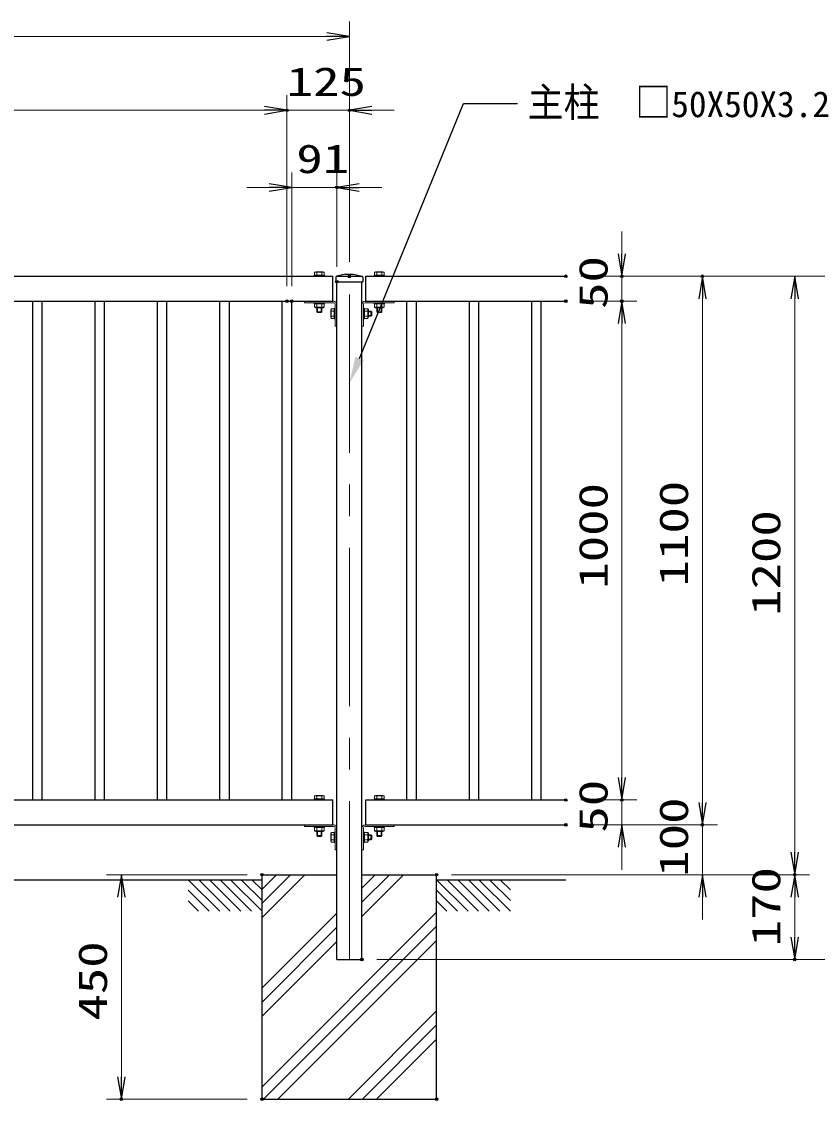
# Model space of a CAD drawing. Units: millimetres, scale not verified. Extents: x -4200 to 4200, y -2970 to 2970.
# Drawn here: x -1793 to -198, y -931 to 1232 of the extents above; entities that cross this region are included whole.
import ezdxf
from ezdxf.enums import TextEntityAlignment as Align

# ---------------------------------------------------------------- set-up
doc = ezdxf.new("R2010")
doc.units = ezdxf.units.MM
doc.header["$LTSCALE"] = 10
doc.header["$PDMODE"] = 32
doc.header["$PDSIZE"] = 5
doc.linetypes.add('USER2', pattern=[1.125, 0.75, -0.125, 0.125, -0.125])
doc.linetypes.add('USER3', pattern=[50.8, 31.75, -6.35, 6.35, -6.35])
for name, color, linetype, lineweight in [('0-0_D-STR3', 3, 'Continuous', 13), ('0-1_D-STR-TXT', 7, 'Continuous', 25), ('0-4_D-STR1', 1, 'Continuous', 25), ('0-5_D-BMK', 2, 'USER2', 13), ('0-6_D-STR-DIM', 7, 'Continuous', 13), ('0-7_0', 7, 'Continuous', 25), ('0-9_D-BGD', 7, 'Continuous', 25), ('0-A_D-STR4', 7, 'Continuous', 25)]:
    doc.layers.add(name, color=color, linetype=linetype, lineweight=lineweight)
doc.layers.add('0-8_Defpoints', color=8, linetype='Continuous')
doc.styles.add('ＭＳ ゴシック', font='')
doc.styles.add('ＭＳ Ｐゴシック', font='')
doc.styles.get('ＭＳ ゴシック').set_extended_font_data('MS Gothic')
doc.styles.get('ＭＳ Ｐゴシック').set_extended_font_data('MS PGothic')

# ---------------------------------------------------------------- blocks, each defined once
blk = doc.blocks.new('DARROWS')
at = {"layer": '0-7_0'}
blk.add_line((0, 0), (-9.991, 0), dxfattribs=at)
blk.add_lwpolyline([(-10, -1.667), (0, 0), (-10, 1.667)], dxfattribs=at)
blk = doc.blocks.new('MLeader9')
at = {"layer": '0-1_D-STR-TXT'}
blk.add_lwpolyline([(-1115.44, 556.82), (-907.12, 1067.56), (-799.12, 1067.56)], dxfattribs=at)
blk.add_solid([(-1107.1, 553.42), (-1123.77, 560.22), (-1135.83, 506.82)], dxfattribs=at)
at = {"layer": '0-1_D-STR-TXT', "style": 'ＭＳ Ｐゴシック', "width": 0.9}
blk.add_text('主柱\u3000□', height=58.56, dxfattribs=at).set_placement((-778.27, 1023.64), align=Align.BOTTOM_LEFT)
at = {"layer": '0-1_D-STR-TXT', "style": 'ＭＳ ゴシック'}
blk.add_text('50X50X3.2', height=51.95, dxfattribs=at).set_placement((-490.56, 1024.91), align=Align.BOTTOM_LEFT)

msp = doc.modelspace()

# ---------------------------------------------------------------- linework, layer by layer
at = {"layer": '0-0_D-STR3'}
for p, q in [((-1206.33, 721.55), (-1206.33, 723.55)), ((-1185.33, 723.55), (-1206.33, 723.55)), ((-1185.33, 721.55), (-1206.33, 721.55)), ((-1205.63, 729.66), (-1205.63, 723.55)), ((-1186.03, 729.66), (-1205.63, 729.66)), ((-1186.03, 723.55), (-1205.63, 723.55)), ((-1188.49, 730.55), (-1203.18, 730.55)), ((-1200.72, 729.66), (-1200.72, 723.55)), ((-1188.49, 730.55), (-1190.94, 730.55)), ((-1190.94, 729.66), (-1190.94, 723.55)), ((-1186.03, 729.66), (-1186.03, 723.55)), ((-1185.33, 721.55), (-1185.33, 723.55)), ((-1086.33, 721.55), (-1086.33, 723.55)), ((-1065.33, 723.55), (-1086.33, 723.55)), ((-1065.33, 721.55), (-1086.33, 721.55)), ((-1085.63, 729.66), (-1085.63, 723.55)), ((-1066.03, 729.66), (-1085.63, 729.66)), ((-1066.03, 723.55), (-1085.63, 723.55)), ((-1068.49, 730.55), (-1083.18, 730.55)), ((-1080.72, 729.66), (-1080.72, 723.55)), ((-1068.49, 730.55), (-1070.94, 730.55)), ((-1070.94, 729.66), (-1070.94, 723.55)), ((-1066.03, 729.66), (-1066.03, 723.55)), ((-1065.33, 721.55), (-1065.33, 723.55)), ((-1225.83, 671.55), (-1167.23, 671.55)), ((-1225.83, 671.55), (-1225.83, 668.35)), ((-1167.23, 671.55), (-1168.83, 671.55)), ((-1045.83, 671.55), (-1104.43, 671.55)), ((-1104.43, 671.55), (-1102.83, 671.55)), ((-1045.83, 671.55), (-1045.83, 668.35)), ((-1225.83, 668.35), (-1167.23, 668.35)), ((-1206.33, 666.35), (-1206.33, 668.35)), ((-1185.33, 668.35), (-1206.33, 668.35)), ((-1185.33, 666.35), (-1206.33, 666.35)), ((-1186.03, 666.35), (-1205.63, 666.35)), ((-1205.63, 659.25), (-1205.63, 666.35)), ((-1186.03, 659.25), (-1205.63, 659.25)), ((-1188.49, 658.35), (-1203.18, 658.35)), ((-1200.83, 658.35), (-1200.83, 650.05)), ((-1190.83, 650.05), (-1200.83, 650.05)), ((-1200.83, 650.05), (-1199.33, 648.55)), ((-1200.72, 659.25), (-1200.72, 666.35)), ((-1199.53, 658.35), (-1199.53, 648.75)), ((-1190.83, 650.05), (-1192.33, 648.55)), ((-1192.13, 658.35), (-1192.13, 648.75)), ((-1190.94, 659.25), (-1190.94, 666.35)), ((-1188.49, 658.35), (-1190.94, 658.35)), ((-1190.83, 658.35), (-1190.83, 650.05)), ((-1186.03, 659.25), (-1186.03, 666.35)), ((-1185.33, 666.35), (-1185.33, 668.35)), ((-1173.03, 639.21), (-1173.03, 653.9)), ((-1172.14, 656.35), (-1166.03, 656.35)), ((-1172.14, 636.75), (-1172.14, 656.35)), ((-1172.14, 651.44), (-1166.03, 651.44)), ((-1164.03, 657.05), (-1166.03, 657.05)), ((-1166.03, 636.05), (-1166.03, 657.05)), ((-1166.03, 636.75), (-1166.03, 656.35)), ((-1164.03, 665.15), (-1164.03, 621.55)), ((-1164.03, 636.05), (-1164.03, 657.05)), ((-1160.83, 665.15), (-1160.83, 621.55)), ((-1110.83, 665.15), (-1110.83, 621.55)), ((-1107.63, 665.15), (-1107.63, 621.55)), ((-1105.63, 657.05), (-1107.63, 657.05)), ((-1107.63, 636.05), (-1107.63, 657.05)), ((-1105.63, 636.05), (-1105.63, 657.05)), ((-1105.63, 636.75), (-1105.63, 656.35)), ((-1098.53, 656.35), (-1105.63, 656.35)), ((-1098.53, 651.44), (-1105.63, 651.44)), ((-1045.83, 668.35), (-1104.43, 668.35)), ((-1098.53, 636.75), (-1098.53, 656.35)), ((-1097.63, 639.21), (-1097.63, 653.9)), ((-1097.63, 651.55), (-1092.53, 651.55)), ((-1097.63, 650.25), (-1091.23, 650.25)), ((-1092.53, 641.55), (-1092.53, 651.55)), ((-1092.53, 651.55), (-1091.03, 650.05)), ((-1091.03, 643.05), (-1091.03, 650.05)), ((-1086.33, 666.35), (-1086.33, 668.35)), ((-1086.33, 668.35), (-1065.33, 668.35)), ((-1086.33, 666.35), (-1065.33, 666.35)), ((-1085.63, 666.35), (-1066.03, 666.35)), ((-1085.63, 659.25), (-1085.63, 666.35)), ((-1085.63, 659.25), (-1066.03, 659.25)), ((-1083.18, 658.35), (-1068.49, 658.35)), ((-1083.18, 658.35), (-1080.72, 658.35)), ((-1080.83, 658.35), (-1080.83, 650.05)), ((-1070.83, 650.05), (-1080.83, 650.05)), ((-1080.83, 650.05), (-1079.33, 648.55)), ((-1080.72, 659.25), (-1080.72, 666.35)), ((-1079.53, 658.35), (-1079.53, 648.75)), ((-1070.83, 650.05), (-1072.33, 648.55)), ((-1072.13, 658.35), (-1072.13, 648.75)), ((-1070.94, 659.25), (-1070.94, 666.35)), ((-1070.83, 658.35), (-1070.83, 650.05)), ((-1066.03, 659.25), (-1066.03, 666.35)), ((-1065.33, 666.35), (-1065.33, 668.35)), ((-1192.33, 648.55), (-1199.33, 648.55)), ((-1173.03, 639.21), (-1173.03, 641.66)), ((-1172.14, 641.66), (-1166.03, 641.66)), ((-1172.14, 636.75), (-1166.03, 636.75)), ((-1164.03, 636.05), (-1166.03, 636.05)), ((-1105.63, 636.05), (-1107.63, 636.05)), ((-1098.53, 641.66), (-1105.63, 641.66)), ((-1098.53, 636.75), (-1105.63, 636.75)), ((-1097.63, 642.85), (-1091.23, 642.85)), ((-1097.63, 639.21), (-1097.63, 641.66)), ((-1097.63, 641.55), (-1092.53, 641.55)), ((-1092.53, 641.55), (-1091.03, 643.05)), ((-1072.33, 648.55), (-1079.33, 648.55)), ((-1164.03, 621.55), (-1160.83, 621.55)), ((-1107.63, 621.55), (-1110.83, 621.55)), ((-1205.63, -320.34), (-1205.63, -326.45)), ((-1186.03, -320.34), (-1205.63, -320.34)), ((-1188.49, -319.45), (-1203.18, -319.45)), ((-1200.72, -320.34), (-1200.72, -326.45)), ((-1188.49, -319.45), (-1190.94, -319.45)), ((-1190.94, -320.34), (-1190.94, -326.45)), ((-1186.03, -320.34), (-1186.03, -326.45)), ((-1085.63, -320.34), (-1085.63, -326.45)), ((-1066.03, -320.34), (-1085.63, -320.34)), ((-1068.49, -319.45), (-1083.18, -319.45)), ((-1080.72, -320.34), (-1080.72, -326.45)), ((-1068.49, -319.45), (-1070.94, -319.45)), ((-1070.94, -320.34), (-1070.94, -326.45)), ((-1066.03, -320.34), (-1066.03, -326.45)), ((-1206.33, -328.45), (-1206.33, -326.45)), ((-1185.33, -326.45), (-1206.33, -326.45)), ((-1185.33, -328.45), (-1206.33, -328.45)), ((-1186.03, -326.45), (-1205.63, -326.45)), ((-1185.33, -328.45), (-1185.33, -326.45)), ((-1086.33, -328.45), (-1086.33, -326.45)), ((-1086.33, -326.45), (-1065.33, -326.45)), ((-1086.33, -328.45), (-1065.33, -328.45)), ((-1066.03, -326.45), (-1085.63, -326.45)), ((-1065.33, -328.45), (-1065.33, -326.45)), ((-1225.83, -378.45), (-1167.23, -378.45)), ((-1225.83, -378.45), (-1225.83, -381.65)), ((-1225.83, -381.65), (-1167.23, -381.65)), ((-1206.33, -383.65), (-1206.33, -381.65)), ((-1185.33, -381.65), (-1206.33, -381.65)), ((-1185.33, -383.65), (-1206.33, -383.65)), ((-1186.03, -383.65), (-1205.63, -383.65)), ((-1205.63, -390.75), (-1205.63, -383.65)), ((-1200.72, -390.75), (-1200.72, -383.65)), ((-1190.94, -390.75), (-1190.94, -383.65)), ((-1186.03, -390.75), (-1186.03, -383.65)), ((-1185.33, -383.65), (-1185.33, -381.65)), ((-1167.23, -378.45), (-1168.83, -378.45)), ((-1164.03, -384.85), (-1164.03, -428.45)), ((-1160.83, -384.85), (-1160.83, -428.45)), ((-1110.83, -384.85), (-1110.83, -428.45)), ((-1107.63, -384.85), (-1107.63, -428.45)), ((-1045.83, -378.45), (-1104.43, -378.45)), ((-1104.43, -378.45), (-1102.83, -378.45)), ((-1045.83, -381.65), (-1104.43, -381.65)), ((-1086.33, -383.65), (-1086.33, -381.65)), ((-1086.33, -381.65), (-1065.33, -381.65)), ((-1086.33, -383.65), (-1065.33, -383.65)), ((-1085.63, -383.65), (-1066.03, -383.65)), ((-1085.63, -390.75), (-1085.63, -383.65)), ((-1080.72, -390.75), (-1080.72, -383.65)), ((-1070.94, -390.75), (-1070.94, -383.65)), ((-1066.03, -390.75), (-1066.03, -383.65)), ((-1065.33, -383.65), (-1065.33, -381.65)), ((-1045.83, -378.45), (-1045.83, -381.65)), ((-1186.03, -390.75), (-1205.63, -390.75)), ((-1188.49, -391.65), (-1203.18, -391.65)), ((-1200.83, -391.65), (-1200.83, -399.95)), ((-1190.83, -399.95), (-1200.83, -399.95)), ((-1200.83, -399.95), (-1199.33, -401.45)), ((-1199.53, -391.65), (-1199.53, -401.25)), ((-1192.33, -401.45), (-1199.33, -401.45)), ((-1190.83, -399.95), (-1192.33, -401.45)), ((-1192.13, -391.65), (-1192.13, -401.25)), ((-1188.49, -391.65), (-1190.94, -391.65)), ((-1190.83, -391.65), (-1190.83, -399.95)), ((-1173.03, -410.79), (-1173.03, -396.1)), ((-1173.03, -410.79), (-1173.03, -408.34)), ((-1172.14, -393.65), (-1166.03, -393.65)), ((-1172.14, -413.25), (-1172.14, -393.65)), ((-1172.14, -398.56), (-1166.03, -398.56)), ((-1172.14, -408.34), (-1166.03, -408.34)), ((-1164.03, -392.95), (-1166.03, -392.95)), ((-1166.03, -413.95), (-1166.03, -392.95)), ((-1166.03, -413.25), (-1166.03, -393.65)), ((-1164.03, -413.95), (-1164.03, -392.95)), ((-1105.63, -392.95), (-1107.63, -392.95)), ((-1107.63, -413.95), (-1107.63, -392.95)), ((-1105.63, -413.95), (-1105.63, -392.95)), ((-1105.63, -413.25), (-1105.63, -393.65)), ((-1098.53, -393.65), (-1105.63, -393.65)), ((-1098.53, -398.56), (-1105.63, -398.56)), ((-1098.53, -408.34), (-1105.63, -408.34)), ((-1098.53, -413.25), (-1098.53, -393.65)), ((-1097.63, -410.79), (-1097.63, -396.1)), ((-1097.63, -398.45), (-1092.53, -398.45)), ((-1097.63, -399.75), (-1091.23, -399.75)), ((-1097.63, -407.15), (-1091.23, -407.15)), ((-1097.63, -410.79), (-1097.63, -408.34)), ((-1097.63, -408.45), (-1092.53, -408.45)), ((-1092.53, -408.45), (-1092.53, -398.45)), ((-1092.53, -398.45), (-1091.03, -399.95)), ((-1092.53, -408.45), (-1091.03, -406.95)), ((-1091.03, -406.95), (-1091.03, -399.95)), ((-1085.63, -390.75), (-1066.03, -390.75)), ((-1083.18, -391.65), (-1068.49, -391.65)), ((-1083.18, -391.65), (-1080.72, -391.65)), ((-1080.83, -391.65), (-1080.83, -399.95)), ((-1070.83, -399.95), (-1080.83, -399.95)), ((-1080.83, -399.95), (-1079.33, -401.45)), ((-1079.53, -391.65), (-1079.53, -401.25)), ((-1072.33, -401.45), (-1079.33, -401.45)), ((-1070.83, -399.95), (-1072.33, -401.45)), ((-1072.13, -391.65), (-1072.13, -401.25)), ((-1070.83, -391.65), (-1070.83, -399.95)), ((-1172.14, -413.25), (-1166.03, -413.25)), ((-1164.03, -413.95), (-1166.03, -413.95)), ((-1164.03, -428.45), (-1160.83, -428.45)), ((-1107.63, -428.45), (-1110.83, -428.45)), ((-1105.63, -413.95), (-1107.63, -413.95)), ((-1098.53, -413.25), (-1105.63, -413.25))]:
    msp.add_line(p, q, dxfattribs=at)
for centre, radius, start, end in [((-1203.18, 726.74), 3.81, 49.92558, 130.07442), ((-1195.83, 716.73), 13.82, 69.26918, 110.73082), ((-1188.49, 726.74), 3.81, 49.92558, 130.07442), ((-1083.18, 726.74), 3.81, 49.92558, 130.07442), ((-1075.83, 716.73), 13.82, 69.26918, 110.73082), ((-1068.49, 726.74), 3.81, 49.92558, 130.07442), ((-1167.23, 665.15), 6.4, 0, 90), ((-1104.43, 665.15), 6.4, 90, 180), ((-1203.18, 662.16), 3.81, 229.92558, 310.07442), ((-1195.83, 672.17), 13.82, 249.26918, 290.73082), ((-1188.49, 662.16), 3.81, 229.92558, 310.07442), ((-1169.22, 653.9), 3.81, 139.92558, 220.07442), ((-1159.21, 646.55), 13.82, 159.26918, 200.73082), ((-1167.23, 665.15), 3.2, 0, 90), ((-1104.43, 665.15), 3.2, 90, 180), ((-1101.44, 653.9), 3.81, 319.92558, 40.07442), ((-1111.45, 646.55), 13.82, 339.26918, 20.73082), ((-1083.18, 662.16), 3.81, 229.92558, 310.07442), ((-1075.83, 672.17), 13.82, 249.26918, 290.73082), ((-1068.49, 662.16), 3.81, 229.92558, 310.07442), ((-1169.22, 639.21), 3.81, 139.92558, 220.07442), ((-1101.44, 639.21), 3.81, 319.92558, 40.07442), ((-1203.18, -323.26), 3.81, 49.92558, 130.07442), ((-1195.83, -333.27), 13.82, 69.26918, 110.73082), ((-1188.49, -323.26), 3.81, 49.92558, 130.07442), ((-1083.18, -323.26), 3.81, 49.92558, 130.07442), ((-1075.83, -333.27), 13.82, 69.26918, 110.73082), ((-1068.49, -323.26), 3.81, 49.92558, 130.07442), ((-1167.23, -384.85), 6.4, 0, 90), ((-1167.23, -384.85), 3.2, 0, 90), ((-1104.43, -384.85), 6.4, 90, 180), ((-1104.43, -384.85), 3.2, 90, 180), ((-1203.18, -387.84), 3.81, 229.92558, 310.07442), ((-1195.83, -377.83), 13.82, 249.26918, 290.73082), ((-1188.49, -387.84), 3.81, 229.92558, 310.07442), ((-1169.22, -396.1), 3.81, 139.92558, 220.07442), ((-1159.21, -403.45), 13.82, 159.26918, 200.73082), ((-1169.22, -410.79), 3.81, 139.92558, 220.07442), ((-1101.44, -396.1), 3.81, 319.92558, 40.07442), ((-1111.45, -403.45), 13.82, 339.26918, 20.73082), ((-1101.44, -410.79), 3.81, 319.92558, 40.07442), ((-1083.18, -387.84), 3.81, 229.92558, 310.07442), ((-1075.83, -377.83), 13.82, 249.26918, 290.73082), ((-1068.49, -387.84), 3.81, 229.92558, 310.07442)]:
    msp.add_arc(centre, radius, start, end, dxfattribs=at)
at = {"layer": '0-4_D-STR1'}
for p, q in [((-3102.83, 721.55), (-1168.83, 721.55)), ((-1168.83, 671.55), (-1168.83, 721.55)), ((-1162.67, 719.55), (-1162.83, 710.55)), ((-1143.33, 725.55), (-1161.12, 721.46)), ((-1160.83, 721.55), (-1110.83, 721.55)), ((-1160.83, 721.55), (-1110.83, 721.55)), ((-1143.33, 725.55), (-1128.33, 725.55)), ((-1128.33, 725.55), (-1110.54, 721.46)), ((-1108.99, 719.55), (-1108.83, 710.55)), ((-1102.83, 721.55), (-702.08, 721.55)), ((-1102.83, 671.55), (-1102.83, 721.55)), ((-1162.83, 710.55), (-1108.83, 710.55)), ((-1160.83, -648.45), (-1160.83, 710.55)), ((-1110.83, -648.45), (-1110.83, 710.55)), ((-3102.83, 671.55), (-1168.83, 671.55)), ((-1770.33, -328.45), (-1770.33, 671.55)), ((-1751.33, -328.45), (-1751.33, 671.55)), ((-1645.33, -328.45), (-1645.33, 671.55)), ((-1626.33, -328.45), (-1626.33, 671.55)), ((-1520.33, -328.45), (-1520.33, 671.55)), ((-1501.33, -328.45), (-1501.33, 671.55)), ((-1395.33, -328.45), (-1395.33, 671.55)), ((-1376.33, -328.45), (-1376.33, 671.55)), ((-1270.33, -328.45), (-1270.33, 671.55)), ((-1251.33, -328.45), (-1251.33, 671.55)), ((-1103.83, 671.55), (-702.08, 671.55)), ((-1020.33, -328.45), (-1020.33, 671.55)), ((-1001.33, -328.45), (-1001.33, 671.55)), ((-895.33, -328.45), (-895.33, 671.55)), ((-876.33, -328.45), (-876.33, 671.55)), ((-770.33, -328.45), (-770.33, 671.55)), ((-751.33, -328.45), (-751.33, 671.55)), ((-3102.83, -328.45), (-1168.83, -328.45)), ((-1168.83, -378.45), (-1168.83, -328.45)), ((-1102.83, -328.45), (-702.08, -328.45)), ((-1102.83, -378.45), (-1102.83, -328.45)), ((-3102.83, -378.45), (-1168.83, -378.45)), ((-1103.83, -378.45), (-702.08, -378.45)), ((-1160.83, -648.45), (-1110.83, -648.45))]:
    msp.add_line(p, q, dxfattribs=at)
for centre, start, end in [((-1160.67, 719.52), 102.93782, 179), ((-1110.99, 719.52), 1, 77.06218)]:
    msp.add_arc(centre, 2, start, end, dxfattribs=at)
at = {"layer": '0-5_D-BMK', "linetype": 'USER3'}
msp.add_line((-1135.83, -648.45), (-1135.83, 726.55), dxfattribs=at)
at = {"layer": '0-6_D-STR-DIM'}
for p, q in [((-1135.83, 751.55), (-1135.83, 1232.15)), ((-1180.83, 1202.15), (-3090.83, 1202.15)), ((-1260.83, 701.55), (-1260.83, 1084.33)), ((-1260.83, 701.55), (-1260.83, 1084.33)), ((-1135.83, 750.55), (-1135.83, 1084.33)), ((-2965.83, 1054.33), (-1305.83, 1054.33)), ((-1305.83, 1054.33), (-1350.83, 1054.33)), ((-1260.83, 1054.33), (-1135.83, 1054.33)), ((-1090.83, 1054.33), (-1045.83, 1054.33)), ((-1251.33, 701.55), (-1251.33, 929.61)), ((-1160.83, 740.55), (-1160.83, 929.61)), ((-1296.33, 899.61), (-1341.33, 899.61)), ((-1251.33, 899.61), (-1160.83, 899.61)), ((-1115.83, 899.61), (-1070.83, 899.61)), ((-589.59, 766.55), (-589.59, 811.55)), ((-672.08, 721.55), (-398.21, 721.55)), ((-672.08, 721.55), (-213.29, 721.55)), ((-672.08, 721.55), (-8.2, 721.55)), ((-672.08, 721.55), (-559.59, 721.55)), ((-589.59, 671.55), (-589.59, 721.55)), ((-672.08, 671.55), (-559.59, 671.55)), ((-672.08, 671.55), (-559.59, 671.55)), ((-428.21, -333.45), (-428.21, 676.55)), ((-243.29, 676.55), (-243.29, -433.45)), ((-589.59, -283.45), (-589.59, 626.55)), ((-589.59, 626.55), (-589.59, 581.55)), ((-589.59, -283.45), (-589.59, -238.45)), ((-428.21, -333.45), (-428.21, -288.45)), ((-672.08, -328.45), (-559.59, -328.45)), ((-672.08, -328.45), (-559.59, -328.45)), ((-589.59, -378.45), (-589.59, -328.45)), ((-672.08, -378.45), (-398.21, -378.45)), ((-672.08, -378.45), (-398.21, -378.45)), ((-672.08, -378.45), (-559.59, -378.45)), ((-428.21, -478.45), (-428.21, -378.45)), ((-589.59, -423.45), (-589.59, -468.45)), ((-1340.83, -478.45), (-1622.7, -478.45)), ((-930.83, -478.45), (-213.29, -478.45)), ((-930.83, -478.45), (-398.21, -478.45)), ((-930.83, -478.45), (-213.29, -478.45)), ((-1592.7, -523.45), (-1592.7, -883.45)), ((-428.21, -523.45), (-428.21, -568.45)), ((-243.29, -523.45), (-243.29, -603.45)), ((-1080.83, -648.45), (-213.29, -648.45)), ((-1080.83, -648.45), (-8.2, -648.45)), ((-1340.83, -928.45), (-1622.7, -928.45))]:
    msp.add_line(p, q, dxfattribs=at)
at = {"layer": '0-8_Defpoints'}
for p in [(-1260.83, 1054.33), (-1135.83, 1054.33), (-1160.83, 899.61), (-1135.83, 721.55), (-1135.83, 720.55), (-702.08, 721.55), (-589.59, 721.55), (-428.21, 721.55), (-1160.83, 710.55), (-1260.83, 671.55), (-1251.33, 671.55), (-702.08, 671.55), (-589.59, 671.55), (-702.08, -328.45), (-589.59, -328.45), (-702.08, -378.45), (-428.21, -378.45), (-1310.83, -478.45), (-960.83, -478.45), (-243.29, -478.45), (-1110.83, -648.45), (-243.29, -648.45), (-1592.7, -928.45), (-1310.83, -928.45), (-960.83, -928.45)]:
    msp.add_point(p, dxfattribs=at)
at = {"layer": '0-9_D-BGD'}
for p, q in [((-2960.83, -488.45), (-1310.83, -488.45)), ((-1458.56, -488.45), (-1395.68, -551.32)), ((-1437.34, -488.45), (-1374.47, -551.32)), ((-1416.13, -488.45), (-1353.26, -551.32)), ((-1394.92, -488.45), (-1332.05, -551.32)), ((-1373.7, -488.45), (-1310.83, -551.32)), ((-1352.49, -488.45), (-1310.83, -530.11)), ((-1331.28, -488.45), (-1310.83, -508.89)), ((-960.83, -488.45), (-702.08, -488.45)), ((-960.83, -488.45), (-897.96, -551.32)), ((-939.62, -488.45), (-876.75, -551.32)), ((-918.41, -488.45), (-855.53, -551.32)), ((-897.19, -488.45), (-834.32, -551.32)), ((-875.98, -488.45), (-813.11, -551.32)), ((-854.77, -488.45), (-813.11, -530.11)), ((-833.55, -488.45), (-813.11, -508.89)), ((-1458.56, -509.66), (-1416.9, -551.32)), ((-960.83, -509.66), (-919.17, -551.32)), ((-1458.56, -530.87), (-1438.11, -551.32)), ((-960.83, -530.87), (-940.39, -551.32))]:
    msp.add_line(p, q, dxfattribs=at)
at = {"layer": '0-A_D-STR4'}
for p, q in [((-1310.83, -478.45), (-1160.83, -478.45)), ((-1310.83, -928.45), (-1310.83, -478.45)), ((-1310.83, -535.75), (-1253.53, -478.45)), ((-1310.83, -564.04), (-1225.24, -478.45)), ((-1310.83, -507.47), (-1281.81, -478.45)), ((-1110.83, -478.45), (-960.83, -478.45)), ((-1110.83, -533.74), (-1055.54, -478.45)), ((-1110.83, -562.03), (-1027.25, -478.45)), ((-1110.83, -505.46), (-1084.83, -479.45)), ((-960.83, -928.45), (-960.83, -478.45)), ((-1310.83, -903.45), (-960.83, -553.45)), ((-1310.83, -705.46), (-1160.83, -555.46)), ((-1310.83, -733.74), (-1160.83, -583.74)), ((-1307.55, -928.45), (-960.83, -581.73)), ((-1310.83, -762.03), (-1160.83, -612.03)), ((-1279.26, -928.45), (-960.83, -610.02)), ((-1137.84, -928.45), (-960.83, -751.44)), ((-1109.56, -928.45), (-960.83, -779.72)), ((-1081.27, -928.45), (-960.83, -808.01)), ((-1310.83, -928.45), (-960.83, -928.45))]:
    msp.add_line(p, q, dxfattribs=at)

# ---------------------------------------------------------------- block references
at = {"layer": '0-1_D-STR-TXT'}
msp.add_blockref('MLeader9', (0, 0), dxfattribs=at)
at = {"layer": '0-6_D-STR-DIM', "xscale": 4.5, "yscale": 4.5}
for p in [(-1135.83, 1202.15), (-1260.83, 1054.33), (-1260.83, 1054.33), (-1251.33, 899.61)]:
    msp.add_blockref('DARROWS', p, dxfattribs=at)
for p, rotation in [((-1135.83, 1054.33), 180), ((-1160.83, 899.61), 180), ((-589.59, 721.55), 270), ((-428.21, 721.55), 90), ((-243.29, 721.55), 90), ((-589.59, 671.55), 90), ((-589.59, 671.55), 90), ((-589.59, -328.45), 270), ((-589.59, -328.45), 270), ((-428.21, -378.45), 270), ((-428.21, -378.45), 270), ((-589.59, -378.45), 90), ((-243.29, -478.45), 270), ((-1592.7, -478.45), 90), ((-428.21, -478.45), 90), ((-243.29, -478.45), 90), ((-243.29, -648.45), 270), ((-1592.7, -928.45), 270)]:
    msp.add_blockref('DARROWS', p, dxfattribs=dict(at, rotation=rotation))

# ---------------------------------------------------------------- texts
at = {"layer": '0-6_D-STR-DIM', "style": 'ＭＳ ゴシック', "width": 1.35}
for s, p in [('125', (-1261.33, 1065.73)), ('91', (-1242.08, 911.01))]:
    msp.add_text(s, height=57.7, dxfattribs=at).set_placement(p, align=Align.BOTTOM_LEFT)
for s, p in [('50', (-600.99, 656.05)), ('1100', (-439.61, 99.55)), ('1000', (-600.99, 95.05)), ('1200', (-254.69, 40.55)), ('50', (-600.99, -393.95)), ('100', (-439.61, -482.45)), ('170', (-254.69, -621.95)), ('450', (-1604.1, -770.95))]:
    msp.add_text(s, height=57.7, rotation=90, dxfattribs=at).set_placement(p, align=Align.BOTTOM_LEFT)

doc.saveas('drawing.dxf')
